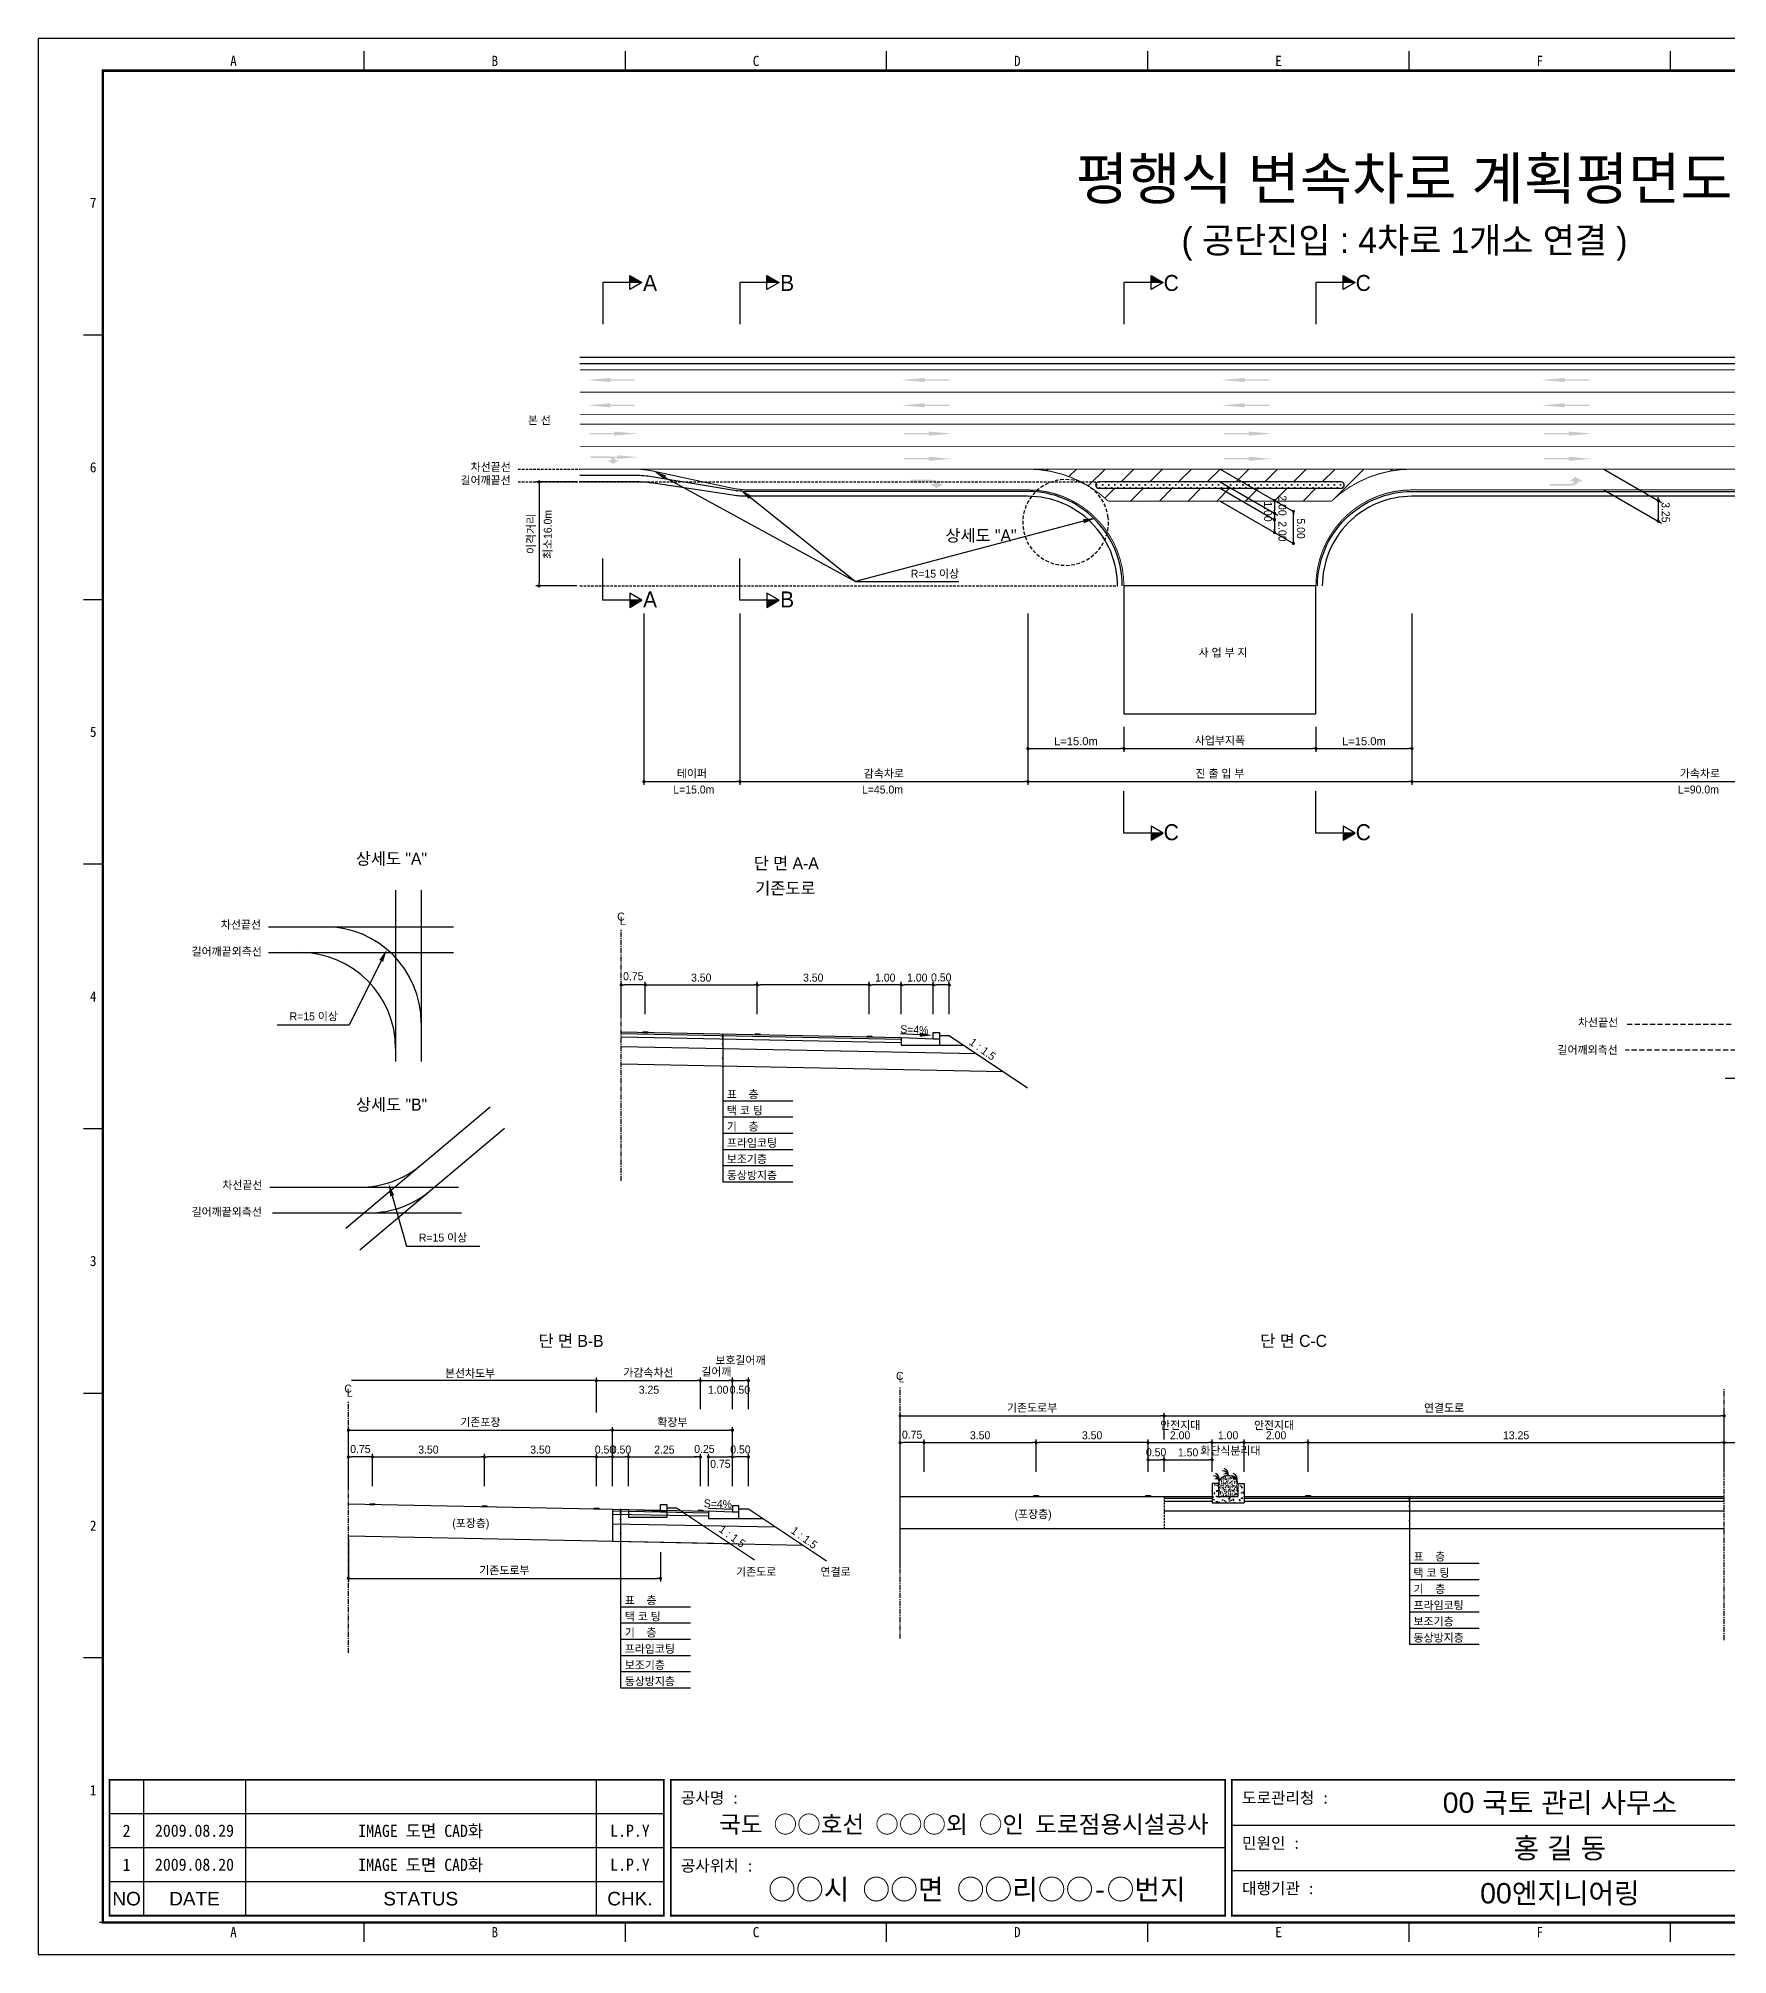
# Model space of a CAD drawing. Header units: millimetres. Extents: x 462 to 886, y -8 to 291.
# Drawn here: x 462.3 to 726.3, y -8.2 to 291.2 of the extents above; entities that cross this region are included whole.
import ezdxf
from ezdxf.enums import TextEntityAlignment as Align

# ---------------------------------------------------------------- set-up
doc = ezdxf.new("R2010")
doc.units = ezdxf.units.MM
doc.header["$LTSCALE"] = 0.25
doc.linetypes.add('CENTER', pattern=[50.8, 31.75, -6.35, 6.35, -6.35])
doc.linetypes.add('HIDDEN', pattern=[9.525, 6.35, -3.175])
for name, color, linetype in [('CC-GSTR-0004', 4, 'Continuous'), ('CM-LANE-0030', 30, 'Continuous'), ('CZ-DIMT-0002', 7, 'Continuous'), ('CZ-EXST-0002', 22, 'Continuous'), ('CZ-LIN1-0007', 7, 'Continuous'), ('CZ-LIN2-0003', 3, 'Continuous'), ('CZ-LINE-0001', 7, 'Continuous'), ('CZ-TEXT-BOX0', 7, 'Continuous'), ('TITLE', 7, 'Continuous')]:
    doc.layers.add(name, color=color, linetype=linetype)
doc.styles.add('견고딕', font='arial.ttf')
doc.styles.add('돋움', font='')
doc.styles.add('돋음체', font='')
doc.styles.get('돋움').set_extended_font_data('Dotum')
doc.styles.get('돋음체').set_extended_font_data('DotumChe')

# ---------------------------------------------------------------- blocks, each defined once
blk = doc.blocks.new('_Dot')
at = {"color": 0, "linetype": 'ByBlock', "lineweight": -2}
blk.add_line((-0.5, 0), (-1, 0), dxfattribs=at)
at = {"color": 0, "linetype": 'ByBlock', "const_width": 0.5}
blk.add_lwpolyline([(-0.25, 0, 1), (0.25, 0, 1)], format="xyb", close=True, dxfattribs=at)

msp = doc.modelspace()

# ---------------------------------------------------------------- hatches: boundary and pattern name
at = {"layer": 'CM-LANE-0030'}
h = msp.add_hatch(dxfattribs=at)
h.set_pattern_fill('ANSI31', color=30, style=0)
h.set_pattern_definition([(45, (-23.003, 451.96), (-2.245064, 2.245064), [])])
h.paths.add_polyline_path([(664.39, 218.91, -0.191871), (676.94, 223.91), (616.94, 223.91, -0.191871), (629.49, 218.91)])
h.paths.add_polyline_path([(627.85, 220.91, 0.002096), (627.72, 221, -0.732581), (628.01, 221.91), (665.87, 221.91, -0.732581), (666.16, 221, 0.002096), (666.03, 220.91)], flags=16)
at = {"layer": 'CZ-EXST-0002'}
h = msp.add_hatch(dxfattribs=at)
h.set_pattern_fill('AR-SAND', color=256, scale=0.01, style=0)
h.set_pattern_definition([(37.5, (-462.3963, 3546.2602), (-0.016000313, 0.489413237), [0, -0.38608, 0, -0.4318, 0, -0.41275]), (7.5, (-462.3963, 3546.2602), (0.44952328, 0.7168251), [0, -0.20828, 0, -0.34798, 0, -0.13335]), (327.5, (-462.70872, 3546.2602), (0.79099237, 0.001437185), [0, -0.127, 0, -0.4572, 0, -0.5969]), (317.5, (-462.7087, 3546.2602), (0.76355645, 0.22292932), [0, -0.0635, 0, -0.29972, 0, -0.3429])])
edge = h.paths.add_edge_path()
edge.add_ellipse((648.22, 65.41), major_axis=(-1.5, 0), ratio=0.829212, start_angle=180, end_angle=360)
edge.add_line((646.72, 65.41), (646.72, 63.41))
edge.add_line((646.72, 63.41), (649.72, 63.41))
edge.add_line((649.72, 63.41), (649.72, 65.41))
msp.add_hatch(color=256, dxfattribs=at).paths.add_polyline_path([(636.1, 63.41), (636.1, 63.54), (635.35, 63.54), (635.35, 63.41)])
h = msp.add_hatch(dxfattribs=at)
h.set_pattern_fill('AR-CONC', color=256, scale=0.01, style=0)
h.set_pattern_definition([(50, (-462.3963, 3546.2602), (1.8218467, -0.15939086), [0.1905, -2.0955]), (355, (-462.3963, 3546.2602), (-0.3524283, 1.9105664), [0.1524, -1.6764]), (100.451, (-462.2445, 3546.247), (1.469425, 1.7511669), [0.1619, -1.7809]), (46.1842, (-462.3963, 3546.7682), (2.7107904, -0.4204233), [0.28575, -3.14325]), (96.6356, (-462.1704, 3546.7332), (2.3740423, 2.4742556), [0.24285, -2.67135]), (351.184, (-462.3963, 3546.7682), (2.374046, 2.4742512), [0.2286, -2.5146]), (21, (-462.1423, 3546.6412), (1.5161488, -1.0226552), [0.1905, -2.0955]), (326, (-462.1423, 3546.6412), (0.6180203, 1.8418797), [0.1524, -1.6764]), (71.4514, (-462.016, 3546.556), (2.1341649, 0.8192286), [0.1619, -1.7809]), (37.5, (-462.3963, 3546.2602), (0.03088603, 0.84555039), [0, -1.65608, 0, -1.7018, 0, -1.68275]), (7.5, (-462.3963, 3546.2602), (0.66819663, 1.00180575), [0, -0.97028, 0, -1.61798, 0, -0.64135]), (327.5, (-462.9627, 3546.2602), (1.35590595, -0.05728744), [0, -0.635, 0, -1.9812, 0, -2.6289]), (317.5, (-463.2167, 3546.2602), (1.4812918, 0.2542649), [0, -0.8255, 0, -1.31572, 0, -1.8669])])
h.paths.add_polyline_path([(650.72, 62.41), (650.72, 65.41), (649.72, 65.41), (649.72, 63.41), (646.72, 63.41), (646.72, 65.41), (645.72, 65.41), (645.72, 62.41)])
at = {"layer": 'CZ-LIN1-0007'}
for points in [[(551.69, 238.15), (551.69, 237.94), (555.52, 237.94), (555.52, 237.72), (551.69, 237.72), (551.69, 237.51), (548.04, 237.83)], [(600.82, 238.15), (600.82, 237.94), (604.64, 237.94), (604.64, 237.72), (600.82, 237.72), (600.82, 237.51), (597.17, 237.83)], [(650.82, 238.15), (650.82, 237.94), (654.64, 237.94), (654.64, 237.72), (650.82, 237.72), (650.82, 237.51), (647.17, 237.83)], [(700.82, 238.15), (700.82, 237.94), (704.64, 237.94), (704.64, 237.72), (700.82, 237.72), (700.82, 237.51), (697.17, 237.83)], [(551.69, 234.19), (551.69, 233.98), (555.52, 233.98), (555.52, 233.77), (551.69, 233.77), (551.69, 233.55), (548.04, 233.87)], [(600.82, 234.19), (600.82, 233.98), (604.64, 233.98), (604.64, 233.77), (600.82, 233.77), (600.82, 233.55), (597.17, 233.87)], [(650.82, 234.19), (650.82, 233.98), (654.64, 233.98), (654.64, 233.77), (650.82, 233.77), (650.82, 233.55), (647.17, 233.87)], [(700.82, 234.19), (700.82, 233.98), (704.64, 233.98), (704.64, 233.77), (700.82, 233.77), (700.82, 233.55), (697.17, 233.87)], [(552.3, 229.78), (552.3, 229.56), (548.48, 229.56), (548.48, 229.35), (552.3, 229.35), (552.3, 229.13), (555.95, 229.45)], [(601.42, 229.78), (601.42, 229.56), (597.6, 229.56), (597.6, 229.35), (601.42, 229.35), (601.42, 229.13), (605.07, 229.45)], [(651.42, 229.78), (651.42, 229.56), (647.6, 229.56), (647.6, 229.35), (651.42, 229.35), (651.42, 229.13), (655.07, 229.45)], [(701.42, 229.78), (701.42, 229.56), (697.6, 229.56), (697.6, 229.35), (701.42, 229.35), (701.42, 229.13), (705.07, 229.45)], [(551.66, 225.89, -0.267976), (552.57, 225.29), (553.12, 225.29), (552.09, 224.71), (551.26, 225.28), (551.87, 225.28, 0.504994), (551.6, 225.65), (548.54, 225.67), (548.55, 225.91)], [(552.79, 226.06), (552.79, 225.87), (549.36, 225.87), (549.36, 225.68), (552.79, 225.68), (552.79, 225.49), (556.06, 225.77)], [(601.42, 225.84), (601.42, 225.63), (597.6, 225.63), (597.6, 225.41), (601.42, 225.41), (601.42, 225.2), (605.07, 225.52)], [(651.42, 225.84), (651.42, 225.63), (647.6, 225.63), (647.6, 225.41), (651.42, 225.41), (651.42, 225.2), (655.07, 225.52)], [(701.42, 225.84), (701.42, 225.63), (697.6, 225.63), (697.6, 225.41), (701.42, 225.41), (701.42, 225.2), (705.07, 225.52)], [(602.14, 222.25, -0.267976), (603.17, 221.57), (603.8, 221.57), (602.63, 220.91), (601.69, 221.56), (602.38, 221.56, 0.504994), (602.07, 221.98), (598.61, 222), (598.61, 222.27)], [(701.99, 221.33, 0.267976), (703.02, 222.02), (703.65, 222.02), (702.47, 222.67), (701.53, 222.03), (702.22, 222.02, -0.504994), (701.92, 221.6), (698.45, 221.58), (698.45, 221.31)], [(557.53, 135.89), (557.53, 136.02), (556.78, 136.03), (556.78, 135.91)], [(575.03, 135.54), (575.03, 135.67), (574.28, 135.68), (574.28, 135.56)], [(592.53, 135.19), (592.53, 135.32), (591.78, 135.33), (591.78, 135.21)], [(618.6, 63.41), (618.6, 63.54), (617.85, 63.54), (617.85, 63.41)], [(661.1, 63.41), (661.1, 63.54), (660.35, 63.54), (660.35, 63.41)], [(514.89, 62.15), (514.89, 62.28), (514.14, 62.29), (514.14, 62.17)], [(532.39, 61.8), (532.39, 61.93), (531.64, 61.94), (531.64, 61.82)], [(549.89, 61.45), (549.89, 61.58), (549.14, 61.59), (549.14, 61.47)], [(566.14, 61.13), (566.14, 61.25), (565.39, 61.27), (565.39, 61.14)]]:
    msp.add_hatch(color=256, dxfattribs=at).paths.add_polyline_path(points)
at = {"layer": 'CZ-LIN2-0003'}
h = msp.add_hatch(dxfattribs=at)
h.set_pattern_fill('CROSS', color=256, scale=0.075, style=0)
h.set_pattern_definition([(0, (-23.0029, 451.9599), (0.47625, 0.47625), [0.238125, -0.714375]), (90, (-22.88385, 451.84083), (-0.47625, 0.47625), [0.238125, -0.714375])])
h.paths.add_polyline_path([(628.01, 221.91, 0.732581), (627.72, 221, -0.002096), (627.85, 220.91), (666.03, 220.91, -0.002096), (666.16, 221, 0.732581), (665.87, 221.91)])
at = {"layer": 'CZ-LINE-0001'}
for points in [[(554.74, 254.17), (554.74, 253.08), (556.64, 253.08)], [(576.16, 254.17), (576.16, 253.08), (578.07, 253.08)], [(636.18, 254.17), (636.18, 253.08), (638.09, 253.08)], [(666.18, 254.17), (666.18, 253.08), (668.09, 253.08)], [(556.64, 203.41), (554.74, 203.41), (554.74, 202.31)], [(578.07, 203.41), (576.16, 203.41), (576.16, 202.31)], [(638.09, 167.04), (636.18, 167.04), (636.18, 165.95)], [(668.09, 167.04), (666.18, 167.04), (666.18, 165.95)]]:
    msp.add_hatch(color=256, dxfattribs=at).paths.add_polyline_path(points)

# ---------------------------------------------------------------- linework, layer by layer
at = {"color": 0, "linetype": 'ByBlock', "lineweight": -2}
for p, q in [((655.47, 218.75), (655.47, 218.5)), ((715.44, 219.25), (715.44, 219.5)), ((715.44, 218.75), (715.44, 218.5)), ((655.47, 217.25), (655.47, 217.5)), ((655.47, 216.75), (655.47, 216.5)), ((655.47, 216.25), (655.47, 216.5)), ((658.42, 217.04), (658.42, 216.79)), ((715.44, 216), (715.44, 216.25)), ((655.47, 214.25), (655.47, 214.5)), ((658.42, 212.54), (658.42, 212.79)), ((549.27, 81.51), (549.02, 81.51))]:
    msp.add_line(p, q, dxfattribs=at)
at = {"color": 0, "linetype": 'ByBlock', "const_width": 0.25}
for points in [[(655.47, 218.88, 1), (655.47, 219.13, 1)], [(715.44, 218.88, 1), (715.44, 219.13, 1)], [(715.44, 219.13, 1), (715.44, 218.88, 1)], [(655.47, 216.88, 1), (655.47, 217.13, 1)], [(655.47, 217.13, 1), (655.47, 216.88, 1)], [(655.47, 216.13, 1), (655.47, 215.88, 1)], [(658.42, 217.17, 1), (658.42, 217.42, 1)], [(715.44, 215.88, 1), (715.44, 215.63, 1)], [(655.47, 214.13, 1), (655.47, 213.88, 1)], [(658.42, 212.42, 1), (658.42, 212.17, 1)], [(549.39, 81.51, 1), (549.64, 81.51, 1)]]:
    msp.add_lwpolyline(points, format="xyb", close=True, dxfattribs=at)
at = {"layer": 'CC-GSTR-0004'}
for p, q in [((546.94, 241.41), (806.94, 241.41)), ((546.94, 240.41), (806.94, 240.41)), ((597.15, 135.1), (597.15, 133.9)), ((597.15, 135.1), (602.15, 134.9)), ((602.15, 134.9), (602.15, 135.9)), ((602.15, 135.9), (603.15, 135.9)), ((602.15, 134.9), (603.15, 134.9)), ((603.15, 135.9), (603.15, 133.9)), ((597.15, 133.9), (603.15, 133.9))]:
    msp.add_line(p, q, dxfattribs=at)
for points in [[(631.69, 205.66, 0.414214), (616.94, 220.41), (573.18, 220.41), (573.18, 220.41, -0.041311), (570.72, 220.61), (570.72, 220.61), (558.17, 222.7, 0.041311), (555.7, 222.91), (546.94, 222.91)], [(630.94, 205.66, 0.414214), (616.94, 219.66), (573.06, 219.66, -0.03724), (570.84, 219.82), (558.05, 221.74, 0.03724), (555.82, 221.91), (546.94, 221.91)], [(662.19, 205.66, -0.414214), (676.94, 220.41), (766.32, 220.41), (766.32, 220.41, 0.020788), (767.56, 220.46), (767.56, 220.46), (796.32, 222.85), (796.32, 222.85, -0.020788), (797.57, 222.91), (806.94, 222.91)], [(806.94, 221.91), (797.5, 221.91, 0.018717), (796.38, 221.86), (767.5, 219.7, -0.018717), (766.38, 219.66), (676.94, 219.66, 0.414214), (662.94, 205.66)]]:
    msp.add_lwpolyline(points, format="xyb", dxfattribs=at)
msp.add_lwpolyline([(571.77, 60.96), (570.77, 60.96), (567.02, 61.11), (567.02, 59.96), (571.77, 59.96), (571.77, 61.96), (570.77, 61.96), (570.77, 60.96)], dxfattribs=at)
at = {"layer": 'CM-LANE-0030', "color": 30, "const_width": 0.15}
for points in [[(546.94, 232.41), (806.94, 232.41)], [(546.94, 230.91), (806.94, 230.91)]]:
    msp.add_lwpolyline(points, dxfattribs=at)
msp.add_lwpolyline([(616.94, 223.91), (676.94, 223.91, 0.191871), (664.39, 218.91), (629.49, 218.91, 0.191871)], format="xyb", close=True, dxfattribs=at)
at = {"layer": 'CZ-EXST-0002'}
for p, q in [((518.15, 158.14), (518.15, 131.36)), ((522.14, 158.14), (522.14, 131.36)), ((498.26, 152.41), (527.21, 152.41)), ((498.26, 148.39), (527.21, 148.39)), ((510.36, 105.3), (532.91, 124.29)), ((512.57, 101.93), (535.17, 120.96)), ((498.49, 111.72), (527.97, 111.72)), ((498.9, 107.72), (528.45, 107.72)), ((596.97, 63.41), (638.22, 63.41)), ((635.35, 63.41), (635.35, 63.54)), ((635.35, 63.54), (636.1, 63.54)), ((636.1, 63.41), (635.35, 63.41)), ((636.1, 63.54), (636.1, 63.41)), ((510.77, 62.24), (554.52, 61.36)), ((554.52, 61.36), (554.52, 60.16)), ((554.52, 61.36), (559.52, 61.16)), ((554.52, 60.16), (560.52, 60.16)), ((559.52, 61.16), (559.52, 62.16)), ((559.52, 62.16), (560.52, 62.16)), ((559.52, 61.16), (560.52, 61.16)), ((560.52, 62.16), (560.52, 60.16)), ((560.52, 61.66), (562.02, 61.66)), ((562.02, 61.66), (574.22, 53.53)), ((510.77, 57.24), (570.45, 56.04)), ((596.97, 58.41), (638.22, 58.41))]:
    msp.add_line(p, q, dxfattribs=at)
at = {"layer": 'CZ-LIN1-0007'}
for p, q in [((556.78, 136.03), (557.53, 136.02)), ((556.78, 135.91), (557.53, 135.89)), ((557.53, 136.02), (557.53, 135.89)), ((574.28, 135.68), (575.03, 135.67)), ((574.28, 135.56), (575.03, 135.54)), ((575.03, 135.67), (575.03, 135.54)), ((591.78, 135.33), (592.53, 135.32)), ((591.78, 135.21), (592.53, 135.19)), ((592.53, 135.32), (592.53, 135.19)), ((617.85, 63.41), (617.85, 63.54)), ((617.85, 63.54), (618.6, 63.54)), ((618.6, 63.41), (617.85, 63.41)), ((618.6, 63.54), (618.6, 63.41)), ((660.35, 63.54), (661.1, 63.54)), ((660.35, 63.41), (660.35, 63.54)), ((661.1, 63.41), (660.35, 63.41)), ((661.1, 63.54), (661.1, 63.41)), ((514.14, 62.29), (514.89, 62.28)), ((514.14, 62.17), (514.89, 62.15)), ((514.89, 62.28), (514.89, 62.15)), ((531.64, 61.94), (532.39, 61.93)), ((531.64, 61.82), (532.39, 61.8)), ((532.39, 61.93), (532.39, 61.8)), ((549.14, 61.59), (549.89, 61.58)), ((549.14, 61.47), (549.89, 61.45)), ((549.89, 61.58), (549.89, 61.45)), ((565.39, 61.27), (566.14, 61.25)), ((565.39, 61.14), (566.14, 61.13)), ((566.14, 61.25), (566.14, 61.13))]:
    msp.add_line(p, q, dxfattribs=at)
at = {"layer": 'CZ-LIN1-0007', "const_width": 0.15}
for points in [[(546.94, 239.41), (806.94, 239.41)], [(586.14, 223.91), (616.94, 223.91)], [(676.94, 223.91), (736.94, 223.91)]]:
    msp.add_lwpolyline(points, dxfattribs=at)
at = {"layer": 'CZ-LIN1-0007', "linetype": 'HIDDEN', "const_width": 0.15}
for points in [[(546.94, 235.91), (806.94, 235.91)], [(546.94, 227.41), (806.94, 227.41)], [(555.34, 223.91), (586.14, 223.91)]]:
    msp.add_lwpolyline(points, dxfattribs=at)
at = {"layer": 'CZ-LIN1-0007', "const_width": 0.15}
for points in [[(631.94, 205.66, 0.414214), (616.94, 220.66), (573.55, 220.66, -0.053393), (570.37, 221), (570.37, 221), (558.51, 223.57), (558.51, 223.57, 0.053393), (555.34, 223.91), (555.34, 223.91), (546.94, 223.91)], [(806.94, 223.91), (797.75, 223.91, 0.026985), (796.14, 223.82), (796.14, 223.82), (767.75, 220.74, -0.026985), (766.13, 220.66), (676.94, 220.66, 0.414214), (661.94, 205.66)]]:
    msp.add_lwpolyline(points, format="xyb", dxfattribs=at)
at = {"layer": 'CZ-LIN2-0003'}
for p, q in [((553.4, 135.98), (597.15, 135.1)), ((553.4, 135.73), (597.15, 134.85)), ((553.4, 135.23), (597.15, 134.35)), ((603.15, 135.4), (604.65, 135.4)), ((604.65, 135.4), (616.86, 127.27)), ((553.4, 133.73), (608.83, 132.62)), ((603.15, 133.9), (606.9, 133.9)), ((553.4, 130.98), (613.08, 129.78)), ((638.22, 63.41), (645.72, 63.41)), ((638.22, 63.16), (645.72, 63.16)), ((645.72, 65.41), (645.72, 62.41)), ((646.72, 65.41), (645.72, 65.41)), ((646.72, 65.41), (646.72, 63.41)), ((646.72, 63.41), (649.72, 63.41)), ((649.72, 65.41), (649.72, 63.41)), ((649.72, 65.41), (650.72, 65.41)), ((650.72, 65.41), (650.72, 62.41)), ((650.72, 63.41), (725.72, 63.41)), ((650.72, 63.16), (725.72, 63.16)), ((552.02, 61.41), (552.02, 56.41)), ((552.02, 61.41), (567.02, 61.11)), ((552.02, 61.16), (567.02, 60.86)), ((552.02, 60.66), (567.02, 60.36)), ((571.77, 61.46), (573.27, 61.46)), ((571.77, 59.96), (575.52, 59.96)), ((573.27, 61.46), (585.47, 53.33)), ((638.22, 62.66), (645.72, 62.66)), ((638.22, 61.16), (725.72, 61.16)), ((645.72, 62.41), (650.72, 62.41)), ((650.72, 62.66), (725.72, 62.66)), ((552.02, 59.16), (577.48, 58.65)), ((638.22, 58.41), (725.72, 58.41)), ((552.02, 56.41), (581.74, 55.82))]:
    msp.add_line(p, q, dxfattribs=at)
msp.add_lwpolyline([(666.03, 220.91, -0.002096), (666.16, 221, 0.732581), (665.87, 221.91), (628.01, 221.91, 0.732581), (627.72, 221, -0.002096), (627.85, 220.91)], format="xyb", close=True, dxfattribs=at)
msp.add_lwpolyline([(661.94, 205.66), (631.94, 205.66), (631.94, 185.66), (661.94, 185.66)], close=True, dxfattribs=at)
for centre, radius, start, end in [((507.14, 137.41), 15, 0, 90), ((503.15, 133.39), 15, 0, 90), ((512.52, 126.72), 15, 270, 310.097), ((513.98, 122.72), 15, 270, 310.097), ((645.96, 65.75), 0.88, 7.8639, 92.7752), ((646.41, 65.73), 0.44, 19.771, 124.0366), ((645.85, 66.1), 1, 347.1802, 67.3267), ((647.35, 66.54), 0.88, 7.8639, 92.7752), ((647.81, 66.51), 0.44, 19.771, 124.0366), ((647.24, 66.88), 1, 347.1802, 67.3267), ((648.74, 65.75), 0.88, 7.8639, 92.7752), ((649.2, 65.73), 0.44, 19.771, 124.0366), ((648.64, 66.1), 1, 347.1802, 67.3267)]:
    msp.add_arc(centre, radius, start, end, dxfattribs=at)
msp.add_ellipse((648.22, 65.41), major_axis=(-1.5, 0), ratio=0.829212, start_param=3.141593, end_param=6.283185, dxfattribs=at)
at = {"layer": 'CZ-LINE-0001'}
for p, q in [((556.64, 253.08), (550.5, 253.08)), ((550.5, 253.08), (550.5, 246.53)), ((554.74, 251.98), (554.74, 254.17)), ((554.74, 254.17), (556.64, 253.08)), ((556.64, 253.08), (554.74, 251.98)), ((578.07, 253.08), (571.92, 253.08)), ((571.92, 253.08), (571.92, 246.53)), ((576.16, 251.98), (576.16, 254.17)), ((576.16, 254.17), (578.07, 253.08)), ((578.07, 253.08), (576.16, 251.98)), ((638.09, 253.08), (631.94, 253.08)), ((631.94, 253.08), (631.94, 246.53)), ((636.18, 251.98), (636.18, 254.17)), ((636.18, 254.17), (638.09, 253.08)), ((638.09, 253.08), (636.18, 251.98)), ((668.09, 253.08), (661.94, 253.08)), ((661.94, 253.08), (661.94, 246.53)), ((666.18, 251.98), (666.18, 254.17)), ((666.18, 254.17), (668.09, 253.08)), ((668.09, 253.08), (666.18, 251.98)), ((546.44, 221.91), (540.06, 221.91)), ((646.97, 223.91), (658.42, 217.29)), ((646.97, 221.91), (655.97, 216.71)), ((706.94, 223.91), (715.94, 218.71)), ((540.56, 221.41), (540.56, 206.16)), ((646.97, 220.91), (655.47, 216)), ((646.97, 218.91), (658.42, 212.29)), ((706.94, 220.66), (715.94, 215.46)), ((655.47, 218.5), (655.47, 217.5)), ((655.47, 216.5), (655.47, 214)), ((658.42, 212.29), (658.42, 217.29)), ((715.44, 218.5), (715.44, 215.5)), ((550.5, 203.41), (550.5, 209.95)), ((571.92, 203.41), (571.92, 209.95)), ((546.44, 205.66), (540.06, 205.66)), ((556.64, 203.41), (554.74, 204.5)), ((554.74, 204.5), (554.74, 202.31)), ((578.07, 203.41), (576.16, 204.5)), ((576.16, 204.5), (576.16, 202.31)), ((590, 206.37), (606.17, 206.37)), ((556.64, 203.41), (550.5, 203.41)), ((554.74, 202.31), (556.64, 203.41)), ((556.94, 201.36), (556.94, 174.58)), ((578.07, 203.41), (571.92, 203.41)), ((571.94, 201.36), (571.94, 174.58)), ((571.94, 201.36), (571.94, 174.58)), ((576.16, 202.31), (578.07, 203.41)), ((616.94, 201.36), (616.94, 174.58)), ((676.94, 201.36), (676.94, 174.58)), ((616.94, 183.63), (616.94, 174.58)), ((616.94, 183.63), (616.94, 179.75)), ((631.94, 183.63), (631.94, 179.75)), ((631.94, 183.63), (631.94, 179.75)), ((661.94, 183.63), (661.94, 179.75)), ((661.94, 183.63), (661.94, 179.75)), ((676.94, 183.63), (676.94, 179.75)), ((676.94, 183.63), (676.94, 174.58)), ((617.44, 180.25), (631.44, 180.25)), ((632.44, 180.25), (661.44, 180.25)), ((662.44, 180.25), (676.44, 180.25)), ((557.44, 175.08), (571.44, 175.08)), ((572.44, 175.08), (616.44, 175.08)), ((617.44, 175.08), (676.44, 175.08)), ((677.44, 175.08), (766.44, 175.08)), ((631.94, 167.04), (631.94, 173.59)), ((661.94, 167.04), (661.94, 173.59)), ((638.09, 167.04), (636.18, 168.14)), ((636.18, 168.14), (636.18, 165.95)), ((668.09, 167.04), (666.18, 168.14)), ((666.18, 168.14), (666.18, 165.95)), ((638.09, 167.04), (631.94, 167.04)), ((636.18, 165.95), (638.09, 167.04)), ((668.09, 167.04), (661.94, 167.04)), ((666.18, 165.95), (668.09, 167.04)), ((553.4, 138.77), (553.4, 143.82)), ((557.15, 138.77), (557.15, 143.82)), ((557.15, 138.77), (557.15, 143.82)), ((574.65, 138.77), (574.65, 143.82)), ((574.65, 138.77), (574.65, 143.82)), ((592.15, 138.77), (592.15, 143.82)), ((592.15, 138.77), (592.15, 143.82)), ((597.15, 138.77), (597.15, 143.82)), ((597.15, 138.77), (597.15, 143.82)), ((602.15, 138.77), (602.15, 143.82)), ((602.15, 141.21), (602.15, 143.82)), ((604.65, 138.77), (604.65, 143.82)), ((556.65, 143.32), (553.9, 143.32)), ((557.65, 143.32), (574.15, 143.32)), ((591.65, 143.32), (575.15, 143.32)), ((596.65, 143.32), (592.65, 143.32)), ((601.65, 143.32), (597.65, 143.32)), ((604.15, 143.32), (602.65, 143.32)), ((569.25, 135.66), (569.25, 112.58)), ((569.25, 125.23), (580.19, 125.23)), ((569.25, 122.7), (580.19, 122.7)), ((569.25, 120.17), (580.19, 120.17)), ((569.25, 117.64), (580.19, 117.64)), ((569.25, 115.11), (580.19, 115.11)), ((569.25, 112.58), (580.19, 112.58)), ((549.02, 81.51), (511.27, 81.51)), ((549.52, 76.53), (549.52, 82.01)), ((549.52, 77.03), (549.52, 82.01)), ((550.02, 81.51), (565.27, 81.51)), ((565.77, 77.03), (565.77, 82.01)), ((565.77, 77.03), (565.77, 82.01)), ((566.27, 81.51), (570.27, 81.51)), ((570.77, 77.03), (570.77, 82.01)), ((570.77, 77.03), (570.77, 82.01)), ((571.27, 81.51), (572.77, 81.51)), ((573.27, 77.03), (573.27, 82.01)), ((596.97, 72.32), (596.97, 76.5)), ((597.47, 76), (637.72, 76)), ((638.22, 72.32), (638.22, 76.5)), ((638.22, 72.32), (638.22, 76.5)), ((638.72, 76), (725.22, 76)), ((725.72, 72.32), (725.72, 76.5)), ((510.77, 70.08), (510.77, 74.26)), ((511.27, 73.76), (551.52, 73.76)), ((552.02, 70.08), (552.02, 74.26)), ((552.02, 70.08), (552.02, 74.26)), ((552.52, 73.76), (570.27, 73.76)), ((570.77, 70.08), (570.77, 74.26)), ((596.97, 52.24), (596.97, 72.64)), ((596.97, 67.27), (596.97, 72.32)), ((600.72, 67.27), (600.72, 72.32)), ((600.72, 67.27), (600.72, 72.32)), ((618.22, 67.27), (618.22, 72.32)), ((618.22, 67.27), (618.22, 72.32)), ((635.72, 67.27), (635.72, 72.32)), ((635.72, 67.27), (635.72, 72.32)), ((645.72, 67.27), (645.72, 72.32)), ((645.72, 67.27), (645.72, 72.32)), ((650.72, 67.27), (650.72, 72.32)), ((650.72, 67.27), (650.72, 72.32)), ((660.72, 67.27), (660.72, 72.32)), ((660.72, 67.27), (660.72, 72.32)), ((725.72, 67.27), (725.72, 72.32)), ((510.77, 65.03), (510.77, 70.08)), ((514.02, 69.58), (511.27, 69.58)), ((514.52, 65.03), (514.52, 70.08)), ((514.52, 65.03), (514.52, 70.08)), ((515.02, 69.58), (531.52, 69.58)), ((532.02, 65.03), (532.02, 70.08)), ((532.02, 65.03), (532.02, 70.08)), ((549.02, 69.58), (532.52, 69.58)), ((549.52, 65.03), (549.52, 70.08)), ((549.52, 65.03), (549.52, 70.08)), ((550.02, 69.58), (551.52, 69.58)), ((552.02, 65.03), (552.02, 70.08)), ((552.02, 65.03), (552.02, 70.08)), ((552.52, 69.58), (554.02, 69.58)), ((554.52, 65.03), (554.52, 70.08)), ((554.52, 65.03), (554.52, 70.08)), ((555.02, 69.58), (565.27, 69.58)), ((565.27, 69.58), (564.77, 69.58)), ((565.77, 65.03), (565.77, 70.08)), ((565.77, 65.03), (565.77, 70.08)), ((567.02, 65.03), (567.02, 70.08)), ((567.02, 65.03), (567.02, 70.08)), ((567.52, 69.58), (570.27, 69.58)), ((567.52, 69.58), (568.02, 69.58)), ((570.77, 67.47), (570.77, 70.08)), ((570.77, 65.03), (570.77, 70.08)), ((572.77, 69.58), (571.27, 69.58)), ((573.27, 65.03), (573.27, 70.08)), ((600.22, 71.82), (597.47, 71.82)), ((601.22, 71.82), (617.72, 71.82)), ((635.22, 71.82), (618.72, 71.82)), ((635.72, 67.27), (635.72, 69.64)), ((636.22, 71.82), (645.22, 71.82)), ((636.22, 69.14), (637.72, 69.14)), ((638.22, 67.27), (638.22, 69.64)), ((638.22, 67.27), (638.22, 69.64)), ((638.72, 69.14), (645.22, 69.14)), ((645.72, 67.27), (645.72, 69.64)), ((646.22, 71.82), (650.22, 71.82)), ((651.22, 71.82), (660.22, 71.82)), ((661.22, 71.82), (725.22, 71.82)), ((725.72, 71.82), (736.44, 71.82)), ((676.54, 63.41), (676.54, 40.33)), ((553.3, 61.39), (553.3, 33.53)), ((510.77, 56.74), (510.77, 50.12)), ((559.52, 54.73), (559.52, 50.12)), ((676.54, 52.99), (687.47, 52.99)), ((511.27, 50.62), (559.02, 50.62)), ((676.54, 50.46), (687.47, 50.46)), ((676.54, 47.93), (687.47, 47.93)), ((553.3, 46.18), (564.24, 46.18)), ((676.54, 45.39), (687.47, 45.39)), ((553.3, 43.65), (564.24, 43.65)), ((676.54, 42.86), (687.47, 42.86)), ((553.3, 41.12), (564.24, 41.12)), ((676.54, 40.33), (687.47, 40.33)), ((553.3, 38.59), (564.24, 38.59)), ((553.3, 36.06), (564.24, 36.06)), ((553.3, 33.53), (564.24, 33.53))]:
    msp.add_line(p, q, dxfattribs=at)
at = {"layer": 'CZ-LINE-0001', "linetype": 'HIDDEN', "ltscale": 0.25}
for p, q in [((537.28, 223.91), (546.94, 223.91)), ((537.28, 221.91), (628.01, 221.91)), ((546.94, 205.66), (630.94, 205.66))]:
    msp.add_line(p, q, dxfattribs=at)
at = {"layer": 'CZ-LINE-0001', "linetype": 'HIDDEN', "ltscale": 0.35}
msp.add_line((629.48, 216.35), (629.48, 216.36), dxfattribs=at)
at = {"layer": 'CZ-LINE-0001', "linetype": 'CENTER', "ltscale": 0.1}
for p, q in [((553.4, 112.7), (553.4, 152.08)), ((510.77, 38.96), (510.77, 78.34)), ((596.97, 41.2), (596.97, 80.58)), ((725.72, 40.95), (725.72, 80.33))]:
    msp.add_line(p, q, dxfattribs=at)
at = {"layer": 'CZ-LINE-0001', "linetype": 'HIDDEN', "ltscale": 0.5}
for p, q in [((726.83, 137.13), (710.31, 137.13)), ((748.97, 133.13), (710.31, 133.13))]:
    msp.add_line(p, q, dxfattribs=at)
at = {"layer": 'CZ-LINE-0001', "linetype": 'HIDDEN', "ltscale": 0.2}
msp.add_line((638.22, 63.41), (638.22, 58.41), dxfattribs=at)
at = {"layer": 'CZ-LINE-0001'}
for points in [[(560.27, 222.61), (590, 206.37)], [(573.52, 219.5), (590, 206.37)], [(625.61, 215.75), (590, 206.37)], [(515.89, 147.08), (510.88, 137.06), (499.65, 137.06)], [(600.03, 135.54), (597.02, 135.66)], [(739.17, 132.87), (738.12, 128.69), (725.89, 128.69)], [(517.61, 110.38), (519.84, 102.5), (531.33, 102.5)], [(570.66, 61.37), (567.02, 61.52)]]:
    msp.add_lwpolyline(points, dxfattribs=at)
at = {"layer": 'CZ-LINE-0001', "linetype": 'HIDDEN', "ltscale": 0.35}
msp.add_arc((622.83, 215.57), 6.7, 6.7667, 6.749, dxfattribs=at)
at = {"layer": 'CZ-LINE-0001', "linetype": 'ByBlock'}
for centre, start, end in [((569.25, 135.6), 0, 180), ((569.25, 135.6), 0, 180), ((569.25, 135.6), 180, 0), ((569.25, 135.6), 180, 0), ((569.25, 135.4), 0, 180), ((569.25, 135.4), 0, 180), ((569.25, 135.4), 180, 0), ((569.25, 135.4), 180, 0), ((569.25, 135.16), 0, 180), ((569.25, 135.16), 0, 180), ((569.25, 135.16), 180, 0), ((569.25, 135.16), 180, 0), ((569.25, 134.91), 0, 180), ((569.25, 134.91), 0, 180), ((569.25, 134.91), 180, 0), ((569.25, 134.91), 180, 0), ((569.25, 134.11), 0, 180), ((569.25, 134.11), 0, 180), ((569.25, 134.11), 180, 0), ((569.25, 134.11), 180, 0), ((569.25, 131.88), 0, 180), ((569.25, 131.88), 0, 180), ((569.25, 131.88), 180, 0), ((569.25, 131.88), 180, 0)]:
    msp.add_arc(centre, 0.0625, start, end, dxfattribs=at)
at = {"layer": 'CZ-LINE-0001'}
for centre, start, end in [((676.54, 63.35), 0, 180), ((676.54, 63.35), 0, 180), ((676.54, 63.35), 180, 0), ((676.54, 63.35), 180, 0), ((676.54, 63.15), 0, 180), ((676.54, 63.15), 0, 180), ((676.54, 63.15), 180, 0), ((676.54, 63.15), 180, 0), ((676.54, 62.92), 0, 180), ((676.54, 62.92), 0, 180), ((676.54, 62.92), 180, 0), ((676.54, 62.92), 180, 0), ((553.3, 61.33), 0, 180), ((553.3, 61.33), 0, 180), ((553.3, 61.33), 180, 0), ((553.3, 61.33), 180, 0), ((553.3, 61.13), 0, 180), ((553.3, 61.13), 0, 180), ((553.3, 61.13), 180, 0), ((553.3, 61.13), 180, 0), ((553.3, 60.89), 0, 180), ((553.3, 60.89), 0, 180), ((553.3, 60.89), 180, 0), ((553.3, 60.89), 180, 0), ((553.3, 60.64), 0, 180), ((553.3, 60.64), 0, 180), ((553.3, 60.64), 180, 0), ((553.3, 60.64), 180, 0), ((553.3, 59.84), 0, 180), ((553.3, 59.84), 0, 180), ((676.53, 62.66), 0, 180), ((676.53, 62.66), 0, 180), ((676.53, 62.66), 180, 0), ((676.53, 62.66), 180, 0), ((676.53, 61.87), 0, 180), ((676.53, 61.87), 0, 180), ((676.53, 61.87), 180, 0), ((676.53, 61.87), 180, 0), ((553.3, 59.84), 180, 0), ((553.3, 59.84), 180, 0), ((553.3, 57.61), 0, 180), ((553.3, 57.61), 0, 180), ((553.3, 57.61), 180, 0), ((553.3, 57.61), 180, 0), ((676.53, 59.63), 0, 180), ((676.53, 59.63), 0, 180), ((676.53, 59.63), 180, 0), ((676.53, 59.63), 180, 0)]:
    msp.add_arc(centre, 0.0625, start, end, dxfattribs=at)
for points in [[(560.11, 222.32), (558.51, 223.57), (560.43, 222.9)], [(573.31, 219.24), (571.95, 220.74), (573.72, 219.76)], [(625.53, 216.08), (627.55, 216.26), (625.7, 215.43)], [(515.59, 147.23), (516.78, 148.87), (516.19, 146.93)], [(600.04, 135.88), (602.02, 135.46), (600.01, 135.21)], [(517.29, 110.29), (517.06, 112.3), (517.93, 110.47)]]:
    msp.add_solid(points, dxfattribs=at)
at = {"layer": 'TITLE', "color": 7, "linetype": 'Continuous'}
for p, q in [((513.22, 286.16), (513.22, 289.19)), ((554.05, 286.16), (554.05, 289.19)), ((594.87, 286.16), (594.87, 289.19)), ((635.7, 286.16), (635.7, 289.19)), ((676.52, 286.16), (676.52, 289.19)), ((717.35, 286.16), (717.35, 289.19)), ((472.4, 244.84), (469.38, 244.84)), ((472.4, 203.51), (469.38, 203.51)), ((472.4, 162.18), (469.38, 162.18)), ((472.4, 120.85), (469.38, 120.85)), ((472.4, 79.52), (469.38, 79.52)), ((472.4, 38.19), (469.38, 38.19)), ((513.22, -6.16), (513.22, -3.14)), ((554.05, -6.16), (554.05, -3.14)), ((594.87, -6.16), (594.87, -3.14)), ((635.7, -6.16), (635.7, -3.14)), ((676.52, -6.16), (676.52, -3.14)), ((717.35, -6.16), (717.35, -3.14))]:
    msp.add_line(p, q, dxfattribs=at)
at = {"layer": 'TITLE', "ltscale": 150}
for p, q in [((478.77, 19.14), (478.77, -2.08)), ((494.68, 19.14), (494.68, -2.08)), ((549.46, 19.14), (549.46, -2.08)), ((560.07, 13.84), (473.46, 13.84)), ((648.8, 12.07), (735.41, 12.07)), ((560.07, 8.53), (473.46, 8.53)), ((647.74, 8.53), (561.13, 8.53)), ((560.07, 3.23), (473.46, 3.23)), ((648.8, 5), (735.41, 5))]:
    msp.add_line(p, q, dxfattribs=at)
at = {"layer": 'TITLE'}
msp.add_line((880.76, -3.14), (471.9, -3.14), dxfattribs=at)
msp.add_lwpolyline([(462.32, -8.17), (885.68, -8.17), (885.68, 291.2), (462.32, 291.2)], close=True, dxfattribs=at)
at = {"layer": 'TITLE', "linetype": 'Continuous', "const_width": 0.403}
msp.add_lwpolyline([(472.4, -3.14), (472.4, 286.16), (880.65, 286.16), (880.65, -3.14)], close=True, dxfattribs=at)
at = {"layer": 'TITLE', "ltscale": 150, "const_width": 0.265}
for points in [[(473.46, 19.14), (560.07, 19.14), (560.07, -2.08), (473.46, -2.08)], [(561.13, 19.14), (647.74, 19.14), (647.74, -2.08), (561.13, -2.08)], [(735.41, -2.08), (648.8, -2.08), (648.8, 19.14), (735.41, 19.14)]]:
    msp.add_lwpolyline(points, close=True, dxfattribs=at)

# ---------------------------------------------------------------- block references
at = {"layer": 'CZ-LINE-0001', "xscale": 0.5, "yscale": 0.5, "zscale": 0.5}
for p, rotation in [((540.56, 221.91), 90), ((540.56, 205.66), 270), ((616.94, 180.25), 180), ((631.94, 180.25), 180), ((661.94, 180.25), 180), ((556.94, 175.08), 180), ((571.94, 175.08), 180), ((616.94, 175.08), 180), ((676.94, 175.08), 180), ((553.4, 143.32), 180), ((557.15, 143.32), 180), ((574.65, 143.32), 180), ((592.15, 143.32), 180), ((597.15, 143.32), 180), ((602.15, 143.32), 180), ((549.52, 81.51), 180), ((565.77, 81.51), 180), ((570.77, 81.51), 180), ((596.97, 76), 180), ((638.22, 76), 180), ((510.77, 73.76), 180), ((552.02, 73.76), 180), ((596.97, 71.82), 180), ((600.72, 71.82), 180), ((618.22, 71.82), 180), ((635.72, 71.82), 180), ((645.72, 71.82), 180), ((650.72, 71.82), 180), ((660.72, 71.82), 180), ((510.77, 69.58), 180), ((514.52, 69.58), 180), ((532.02, 69.58), 180), ((549.52, 69.58), 180), ((552.02, 69.58), 180), ((554.52, 69.58), 180), ((567.02, 69.58), 180), ((567.02, 69.58), 180), ((570.77, 69.58), 180), ((635.72, 69.14), 180), ((638.22, 69.14), 180), ((510.77, 50.62), 180)]:
    msp.add_blockref('_Dot', p, dxfattribs=dict(at, rotation=rotation))
for p in [(631.94, 180.25), (661.94, 180.25), (676.94, 180.25), (571.94, 175.08), (616.94, 175.08), (676.94, 175.08), (557.15, 143.32), (574.65, 143.32), (592.15, 143.32), (597.15, 143.32), (602.15, 143.32), (604.65, 143.32), (565.77, 81.51), (570.77, 81.51), (573.27, 81.51), (638.22, 76), (725.72, 76), (552.02, 73.76), (570.77, 73.76), (600.72, 71.82), (618.22, 71.82), (635.72, 71.82), (645.72, 71.82), (650.72, 71.82), (660.72, 71.82), (725.72, 71.82), (514.52, 69.58), (532.02, 69.58), (549.52, 69.58), (552.02, 69.58), (554.52, 69.58), (565.77, 69.58), (565.77, 69.58), (570.77, 69.58), (573.27, 69.58), (638.22, 69.14), (645.72, 69.14), (559.52, 50.62)]:
    msp.add_blockref('_Dot', p, dxfattribs=at)

# ---------------------------------------------------------------- texts
at = {"layer": 'CZ-DIMT-0002', "style": '돋움'}
for s, height, p in [('A', 2.5, (557.9, 252.99)), ('B', 2.5, (579.32, 252.99)), ('C', 2.5, (639.34, 252.99)), ('C', 2.5, (669.34, 252.99)), ('본 선', 1.25, (540.6, 231.54)), ('차선끝선', 1.25, (533.01, 224.24)), ('길어깨끝선', 1.25, (532.21, 222.15)), ('상세도 "A"', 1.875, (609.61, 213.54)), ('R=15 이상', 1.25, (602.41, 207.57)), ('A', 2.5, (557.9, 203.54)), ('B', 2.5, (579.32, 203.54)), ('사 업 부 지', 1.25, (647.43, 195.25)), ('L=15.0m', 1.25, (564.74, 173.85)), ('L=45.0m', 1.25, (594.22, 173.85)), ('L=90.0m', 1.25, (721.7, 173.85)), ('C', 2.5, (639.34, 167.18)), ('C', 2.5, (669.34, 167.18)), ('차선끝선', 1.25, (493.98, 152.74)), ('C', 1.25, (553.36, 154)), ('L', 1.25, (553.63, 153.35)), ('길어깨끝외측선', 1.25, (491.75, 148.54)), ('R=15 이상', 1.25, (505.36, 138.42)), ('차선끝선', 1.25, (706.03, 137.46)), ('차선끝선', 1.25, (494.21, 112.06)), ('길어깨끝외측선', 1.25, (491.76, 107.88)), ('R=15 이상', 1.25, (525.55, 103.85)), ('C', 1.25, (510.73, 80.26)), ('C', 1.25, (596.93, 82.24)), ('L', 1.25, (597.2, 81.84)), ('L', 1.25, (510.99, 79.61))]:
    msp.add_text(s, height=height, dxfattribs=at).set_placement(p, align=Align.MIDDLE_CENTER)
msp.add_text('최소16.0m', height=1.25, rotation=90, dxfattribs=at).set_placement((542.54, 209.85))
for s, rotation, p in [('S=4%', 357.7094, (599.2, 136.33)), ('1 : 1.5', 323.8881, (609.86, 133.29)), ('S=4%', 357.7094, (568.5, 62.26)), ('1 : 1.5', 323.8881, (570.74, 57.17)), ('1 : 1.5', 323.8881, (581.99, 56.97))]:
    msp.add_text(s, height=1.25, rotation=rotation, dxfattribs=at).set_placement(p, align=Align.MIDDLE_CENTER)
for s, p in [('길어깨외측선', (699.69, 132.55)), ('표    층', (569.9, 125.62)), ('택 코 팅', (569.9, 123.09)), ('기    층', (569.9, 120.56)), ('프라임코팅', (569.9, 118.03)), ('보조기층', (569.9, 115.5)), ('동상방지층', (569.9, 112.97)), ('3.25', (556.14, 79.46)), ('1.00', (566.96, 79.46)), ('0.50', (570.35, 79.46)), ('안전지대', (637.6, 73.92)), ('안전지대', (652.27, 73.92)), ('화단식분리대', (643.87, 69.94)), ('(포장층)', (527, 58.62)), ('(포장층)', (614.85, 60.03)), ('표    층', (677.19, 53.38)), ('기존도로', (571.34, 51.02)), ('연결로', (584.53, 51.02)), ('택 코 팅', (677.19, 50.85)), ('표    층', (553.95, 46.57)), ('기    층', (677.19, 48.32)), ('택 코 팅', (553.95, 44.04)), ('프라임코팅', (677.19, 45.78)), ('기    층', (553.95, 41.51)), ('보조기층', (677.19, 43.25)), ('동상방지층', (677.19, 40.72)), ('프라임코팅', (553.95, 38.98)), ('보조기층', (553.95, 36.45)), ('동상방지층', (553.95, 33.91))]:
    msp.add_text(s, height=1.25, dxfattribs=at).set_placement(p)
at = {"layer": 'CZ-LINE-0001', "insert": (539.37, 213.78), "char_height": 1.25, "attachment_point": 5, "rotation": 90, "style": '돋움'}
msp.add_mtext('\\A1;이격거리', dxfattribs=at)
at = {"layer": 'CZ-LINE-0001', "char_height": 1.25, "attachment_point": 5, "style": '돋움'}
for s, insert in [('\\A1;{\\fArial|b0|i0|c0|p32;L=15.0m}', (624.44, 181.39)), ('\\A1;사업부지폭', (646.94, 181.45)), ('\\A1;{\\fArial|b0|i0|c0|p32;L=15.0m}', (669.44, 181.39)), ('\\A1;테이퍼', (564.44, 176.28)), ('\\A1;감속차로', (594.44, 176.28)), ('\\A1;진 출 입 부', (646.94, 176.28)), ('\\A1;가속차로', (721.94, 176.28)), ('\\A1;0.75', (555.28, 144.68)), ('\\A1;3.50', (565.9, 144.46)), ('\\A1;3.50', (583.4, 144.46)), ('\\A1;1.00', (594.65, 144.46)), ('\\A1;1.00', (599.65, 144.46)), ('\\A1;0.50', (603.4, 144.49)), ('\\A1;보호길어깨', (572.02, 84.62)), ('\\A1;가감속차선', (557.64, 82.7)), ('\\A1;길어깨', (568.27, 82.83)), ('\\A1;기존도로부', (617.6, 77.19)), ('\\A1;연결도로', (681.97, 77.18)), ('\\A1;기존포장', (531.39, 74.95)), ('\\A1;확장부', (561.39, 74.95)), ('\\A1;0.75', (598.85, 73.06)), ('\\A1;3.50', (609.47, 72.96)), ('\\A1;3.50', (626.97, 72.96)), ('\\A1;2.00', (640.72, 72.96)), ('\\A1;1.00', (648.22, 72.96)), ('\\A1;2.00', (655.72, 72.96)), ('\\A1;13.25', (693.22, 72.96)), ('\\A1;0.75', (512.64, 70.82)), ('\\A1;3.50', (523.27, 70.72)), ('\\A1;3.50', (540.77, 70.72)), ('\\A1;0.50', (550.86, 70.73)), ('\\A1;0.50', (553.36, 70.73)), ('\\A1;2.25', (560.14, 70.72)), ('\\A1;0.25', (566.39, 70.83)), ('\\A1;0.75', (568.89, 68.5)), ('\\A1;0.50', (572.02, 70.75)), ('\\A1;0.50', (636.97, 70.31)), ('\\A1;1.50', (641.97, 70.29)), ('\\A1;기존도로부', (535.14, 51.81))]:
    msp.add_mtext(s, dxfattribs=dict(at, insert=insert))
at = {"layer": 'CZ-TEXT-BOX0', "color": 0, "style": '돋움'}
for s, p in [('1.00', (653.83, 218.88)), ('2.00', (656.09, 219.81)), ('3.25', (715.97, 218.74)), ('2.00', (656.09, 215.77)), ('5.00', (658.98, 216.21))]:
    msp.add_text(s, height=1.25, rotation=270, dxfattribs=at).set_placement(p)
at = {"layer": 'CZ-TEXT-BOX0', "style": '돋움'}
for s, p in [('상세도 "A"', (517.49, 163.05)), ('단 면 A-A', (579.18, 162.33)), ('기존도로', (579.04, 158.43)), ('상세도 "B"', (517.51, 124.63)), ('단 면 B-B', (545.56, 87.72)), ('단 면 C-C', (658.46, 87.72))]:
    msp.add_text(s, height=1.875, dxfattribs=at).set_placement(p, align=Align.MIDDLE_CENTER)
at = {"layer": 'CZ-TEXT-BOX0', "color": 0, "style": '돋움'}
msp.add_text('본선차도부', height=1.25, dxfattribs=at).set_placement((525.86, 82.02))
at = {"layer": 'TITLE', "color": 3, "linetype": 'Continuous', "style": '돋음체'}
for s, p in [('A', (492.81, 287.68)), ('B', (533.64, 287.68)), ('C', (574.46, 287.68)), ('D', (615.29, 287.68)), ('E', (656.11, 287.68)), ('F', (696.93, 287.68)), ('7', (470.89, 265.51)), ('6', (470.89, 224.18)), ('5', (470.89, 182.85)), ('4', (470.89, 141.52)), ('3', (470.89, 100.19)), ('2', (470.89, 58.86)), ('1', (470.89, 17.53)), ('A', (492.81, -4.65)), ('B', (533.64, -4.65)), ('C', (574.46, -4.65)), ('D', (615.29, -4.65)), ('E', (656.11, -4.65)), ('F', (696.93, -4.65))]:
    msp.add_text(s, height=1.59, dxfattribs=at).set_placement(p, align=Align.MIDDLE)
at = {"layer": 'TITLE', "style": '돋움'}
for s, height, p in [('평행식 변속차로 계획평면도', 6.5, (675.74, 269.29)), ('( 공단진입 : 4차로 1개소 연결 )', 4, (675.78, 259.66))]:
    msp.add_text(s, height=height, dxfattribs=at).set_placement(p, align=Align.MIDDLE_CENTER)
at = {"layer": 'TITLE', "style": '돋음체'}
for s, p in [('공사명 : ', (562.72, 15.43)), ('도로관리청 :', (650.39, 15.43)), ('민원인 :', (650.39, 8.36)), ('공사위치 :', (562.72, 4.82)), ('대행기관 :', (650.39, 1.28))]:
    msp.add_text(s, height=1.804, dxfattribs=at).set_placement(p)
at = {"layer": 'TITLE', "color": 7, "linetype": 'Continuous'}
for s, height, style, p in [('00 국토 관리 사무소', 3.1832, '견고딕', (700.06, 15.61)), ('국도 ○○호선 ○○○외 ○인 도로점용시설공사', 2.7, '돋음체', (606.94, 12.22)), ('홍 길 동', 3.183, '견고딕', (700.06, 8.53)), ('○○시 ○○면 ○○리○○-○번지', 3.1832, '돋음체', (608.96, 2.06)), ('00엔지니어링', 3.183, '견고딕', (700.06, 1.46))]:
    msp.add_text(s, height=height, dxfattribs=dict(at, style=style)).set_placement(p, align=Align.MIDDLE)
at = {"layer": 'TITLE', "color": 1, "linetype": 'Continuous', "style": '돋음체'}
msp.add_text('2', height=1.91, dxfattribs=at).set_placement((476.11, 11.19), align=Align.MIDDLE)
at = {"layer": 'TITLE', "linetype": 'Continuous'}
for s, height, style, p in [('2009.08.29', 1.91, '돋음체', (486.72, 11.19)), ('L.P.Y', 1.91, '돋음체', (554.76, 11.19)), ('1', 1.91, '돋음체', (476.11, 5.88)), ('2009.08.20', 1.91, '돋음체', (486.72, 5.88)), ('L.P.Y', 1.91, '돋음체', (554.76, 5.88)), ('NO', 2.122, '견고딕', (476.11, 0.58)), ('DATE', 2.122, '견고딕', (486.72, 0.58)), ('STATUS', 2.122, '견고딕', (522.07, 0.58)), ('CHK.', 2.122, '견고딕', (554.76, 0.58))]:
    msp.add_text(s, height=height, dxfattribs=dict(at, style=style)).set_placement(p, align=Align.MIDDLE)
at = {"layer": 'TITLE', "style": '돋음체'}
for p in [(522.07, 11.19), (522.07, 5.88)]:
    msp.add_text('IMAGE 도면 CAD화', height=1.9099, dxfattribs=at).set_placement(p, align=Align.MIDDLE)

doc.saveas('drawing.dxf')
